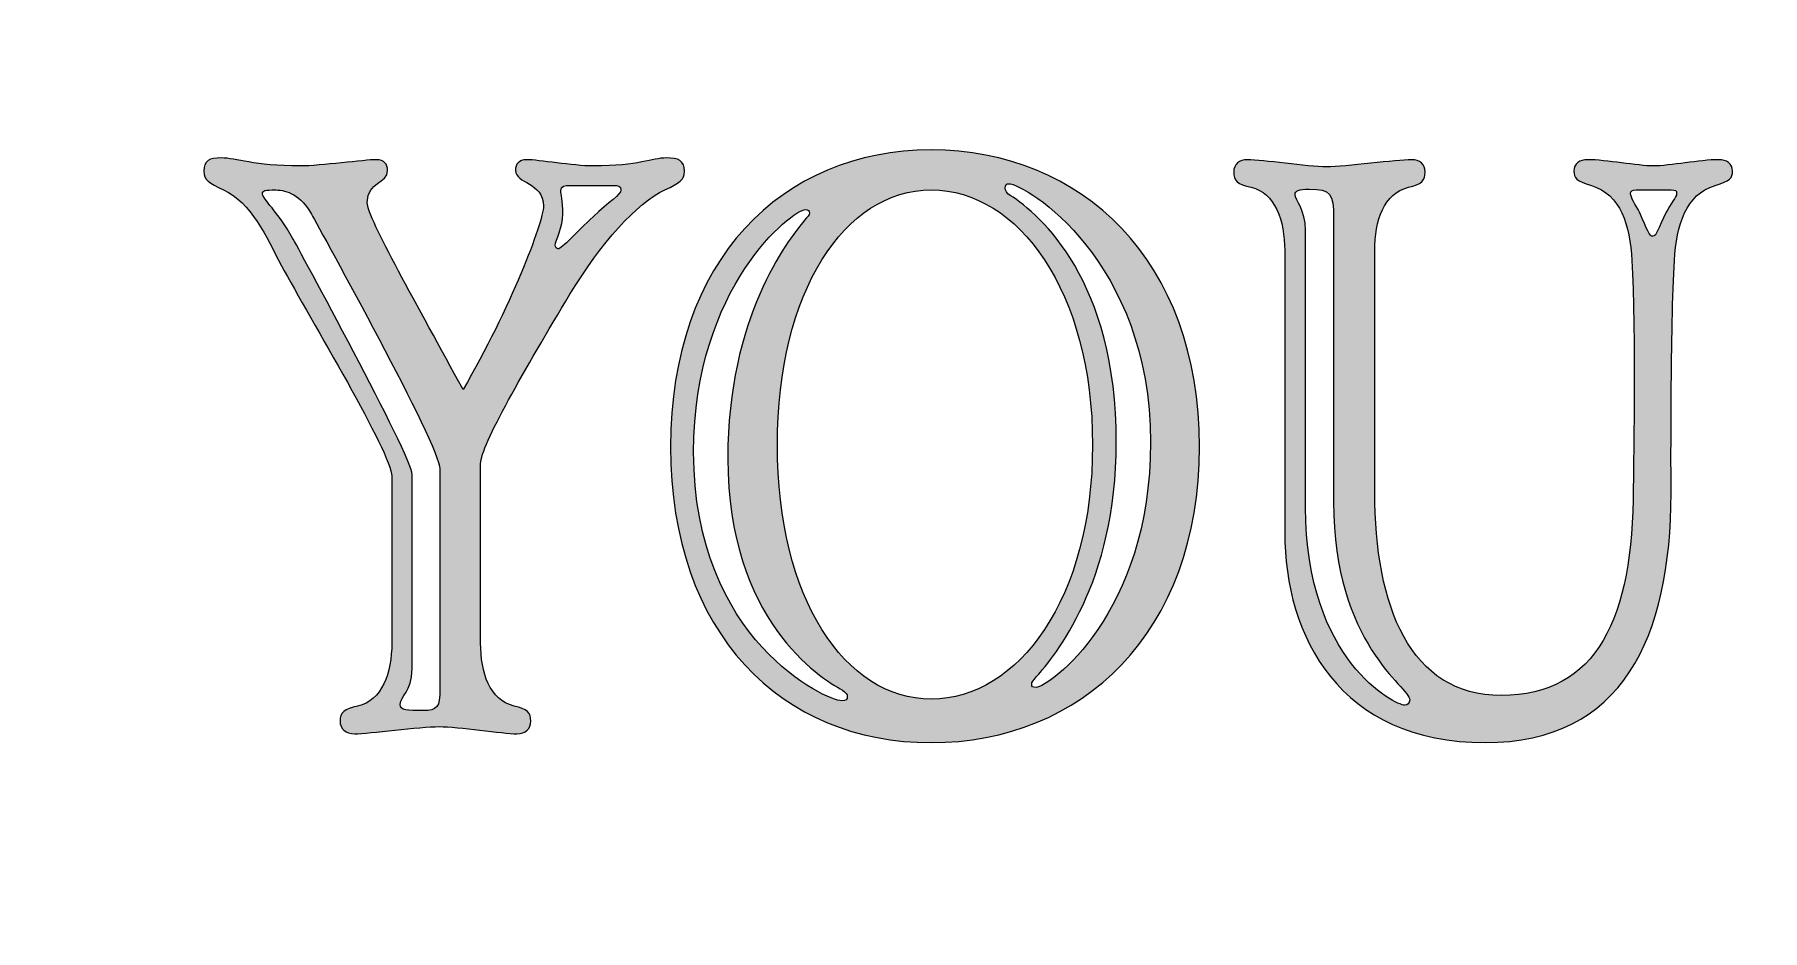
# Model space of a CAD drawing. Extents: x 68 to 882, y -1074 to 317.
# Drawn here: x 480.8 to 625.4, y -778.9 to -704 of the extents above; entities that cross this region are included whole.
import ezdxf

# ---------------------------------------------------------------- set-up
doc = ezdxf.new("R2010")
doc.units = 0
doc.header["$MEASUREMENT"] = 0
doc.layers.add('Layer 1', color=7, linetype='Continuous', lineweight=0)

# ---------------------------------------------------------------- blocks, each defined once
blk = doc.blocks.new('Block_8')
at = {"layer": 'Layer 1', "true_color": 0x000000, "transparency": 33554687}
h = blk.add_hatch(color=18, dxfattribs=at)
h.dxf.hatch_style = 2
edge = h.paths.add_edge_path()
edge.add_spline(control_points=[(574.17, -738.09), (574.17, -722.88), (563.71, -716.46), (562.31, -716.46), (562.13, -716.46), (562.01, -716.54), (562.01, -716.83), (562.01, -716.98), (562.13, -717.28), (562.42, -717.43), (564.99, -719.07), (571.31, -724.59), (571.31, -738.09), (571.31, -749.95), (566.1, -756), (564.64, -757.71), (564.35, -758.01), (564.23, -758.16), (564.23, -758.38), (564.23, -758.53), (564.29, -758.61), (564.59, -758.61), (565.64, -758.61), (574.17, -752.49), (574.17, -738.09)], knot_values=[0, 0, 0, 0, 1, 1, 1, 2, 2, 2, 3, 3, 3, 4, 4, 4, 5, 5, 5, 6, 6, 6, 7, 7, 7, 8, 8, 8, 8], degree=3, periodic=0)
edge = h.paths.add_edge_path()
edge.add_spline(control_points=[(555.82, -759.58), (563.12, -759.58), (569.32, -751.15), (569.32, -738.32), (569.32, -725.49), (563.12, -716.98), (555.82, -716.98), (548.57, -716.98), (542.95, -725.49), (542.95, -738.32), (542.95, -751.15), (548.57, -759.58), (555.82, -759.58)], knot_values=[0, 0, 0, 0, 1, 1, 1, 2, 2, 2, 3, 3, 3, 4, 4, 4, 4], degree=3, periodic=0)
edge = h.paths.add_edge_path()
edge.add_spline(control_points=[(535.94, -738.91), (535.94, -754.73), (547.1, -759.73), (548.33, -759.73), (548.68, -759.73), (548.8, -759.65), (548.8, -759.35), (548.8, -759.2), (548.68, -759.06), (548.39, -758.83), (546.52, -757.86), (538.8, -752.94), (538.8, -739.44), (538.8, -727.65), (543.77, -721.24), (545.23, -719.52), (545.47, -719.22), (545.64, -719.07), (545.64, -718.92), (545.64, -718.7), (545.53, -718.62), (545.29, -718.62), (544.24, -718.62), (535.94, -725.04), (535.94, -738.91)], knot_values=[0, 0, 0, 0, 1, 1, 1, 2, 2, 2, 3, 3, 3, 4, 4, 4, 5, 5, 5, 6, 6, 6, 7, 7, 7, 8, 8, 8, 8], degree=3, periodic=0)
edge = h.paths.add_edge_path()
edge.add_spline(control_points=[(555.82, -713.63), (568.39, -713.63), (578.27, -722.88), (578.27, -738.47), (578.27, -754.06), (568.39, -763.23), (555.82, -763.23), (543.3, -763.23), (534.01, -754.13), (534.01, -738.47), (534.01, -722.88), (543.3, -713.63), (555.82, -713.63)], knot_values=[0, 0, 0, 0, 1, 1, 1, 2, 2, 2, 3, 3, 3, 4, 4, 4, 4], degree=3, periodic=0)
h = blk.add_hatch(color=18, dxfattribs=at)
h.dxf.hatch_style = 2
edge = h.paths.add_edge_path()
edge.add_spline(control_points=[(525.59, -716.61), (525.18, -716.61), (524.83, -716.61), (524.83, -717.06), (524.83, -717.28), (525, -717.88), (525, -719), (525, -720.04), (524.36, -721.24), (524.36, -721.61), (524.36, -721.76), (524.48, -721.91), (524.59, -721.91), (524.89, -721.91), (526.17, -720.49), (527.52, -719.22), (528.86, -717.95), (529.86, -717.36), (529.86, -716.98), (529.86, -716.61), (529.56, -716.61), (529.27, -716.61), (529.27, -716.61), (525.59, -716.61), (525.59, -716.61)], knot_values=[0, 0, 0, 0, 1, 1, 1, 2, 2, 2, 3, 3, 3, 4, 4, 4, 5, 5, 5, 6, 6, 6, 7, 7, 7, 8, 8, 8, 8], degree=3, periodic=0)
edge = h.paths.add_edge_path()
edge.add_spline(control_points=[(503.96, -719), (503.08, -717.43), (501.91, -716.98), (500.98, -716.98), (500.04, -716.98), (499.86, -716.98), (499.86, -717.36), (499.86, -717.65), (501.15, -718.85), (502.38, -721.01), (502.67, -721.53), (512.38, -739.29), (512.38, -740.78), (512.38, -740.78), (512.38, -757.04), (512.38, -757.04), (512.38, -759.06), (511.38, -759.28), (511.38, -760.03), (511.38, -760.55), (511.97, -760.55), (513.31, -760.55), (514.48, -760.55), (514.71, -760.25), (514.71, -758.76), (514.71, -758.76), (514.71, -740.33), (514.71, -740.33), (514.71, -738.39), (504.72, -720.41), (503.96, -719)], knot_values=[0, 0, 0, 0, 1, 1, 1, 2, 2, 2, 3, 3, 3, 4, 4, 4, 5, 5, 5, 6, 6, 6, 7, 7, 7, 8, 8, 8, 9, 9, 9, 10, 10, 10, 10], degree=3, periodic=0)
edge = h.paths.add_edge_path()
edge.add_spline(control_points=[(518.11, -754.88), (518.11, -757.41), (518.87, -759.65), (520.91, -760.17), (522.02, -760.4), (522.31, -760.7), (522.31, -761.44), (522.31, -762.04), (521.91, -762.49), (521.15, -762.49), (519.98, -762.49), (516.23, -761.89), (514.66, -761.89), (513.02, -761.89), (508.75, -762.49), (507.58, -762.49), (506.82, -762.49), (506.35, -762.04), (506.35, -761.44), (506.35, -760.7), (506.7, -760.4), (507.82, -760.17), (509.86, -759.73), (510.68, -757.41), (510.68, -754.88), (510.68, -754.88), (510.68, -740.93), (510.68, -740.93), (510.68, -739.06), (503.84, -727.73), (501.44, -723.32), (500.16, -720.86), (498.93, -718.03), (496.59, -716.98), (495.36, -716.39), (494.95, -716.16), (494.95, -715.42), (494.95, -714.52), (495.42, -714.3), (496.41, -714.3), (497.7, -714.3), (499.1, -714.97), (503.02, -714.97), (504.72, -714.97), (508.4, -714.45), (509.39, -714.45), (510.04, -714.45), (510.33, -714.82), (510.33, -715.34), (510.33, -716.46), (508.63, -716.24), (508.63, -718.03), (508.63, -719.37), (512.9, -726.76), (516.64, -733.69), (520.56, -726.98), (523.37, -719.67), (523.37, -718.33), (523.37, -716.31), (521.03, -716.46), (521.03, -715.34), (521.03, -714.82), (521.32, -714.45), (521.96, -714.45), (522.96, -714.45), (525.82, -714.97), (527.52, -714.97), (531.44, -714.97), (532.43, -714.3), (533.66, -714.3), (534.65, -714.3), (535.18, -714.52), (535.18, -715.42), (535.18, -716.16), (534.77, -716.39), (533.54, -716.98), (531.2, -718.03), (528.16, -721.46), (525.59, -725.71), (521.85, -731.9), (518.11, -738.39), (518.11, -739.88), (518.11, -739.88), (518.11, -754.88), (518.11, -754.88)], knot_values=[0, 0, 0, 0, 1, 1, 1, 2, 2, 2, 3, 3, 3, 4, 4, 4, 5, 5, 5, 6, 6, 6, 7, 7, 7, 8, 8, 8, 9, 9, 9, 10, 10, 10, 11, 11, 11, 12, 12, 12, 13, 13, 13, 14, 14, 14, 15, 15, 15, 16, 16, 16, 17, 17, 17, 18, 18, 18, 19, 19, 19, 20, 20, 20, 21, 21, 21, 22, 22, 22, 23, 23, 23, 24, 24, 24, 25, 25, 25, 26, 26, 26, 27, 27, 27, 28, 28, 28, 28], degree=3, periodic=0)
h = blk.add_hatch(color=18, dxfattribs=at)
h.dxf.hatch_style = 2
edge = h.paths.add_edge_path()
edge.add_spline(control_points=[(615.1, -718.85), (615.74, -720.34), (615.92, -720.86), (616.21, -720.86), (616.5, -720.86), (616.68, -720.19), (617.32, -718.85), (617.67, -718.18), (618.2, -717.58), (618.2, -717.28), (618.2, -716.98), (618.08, -716.98), (617.73, -716.98), (617.73, -716.98), (614.81, -716.98), (614.81, -716.98), (614.45, -716.98), (614.34, -717.06), (614.34, -717.28), (614.34, -717.58), (614.75, -718.25), (615.1, -718.85)], knot_values=[0, 0, 0, 0, 1, 1, 1, 2, 2, 2, 3, 3, 3, 4, 4, 4, 5, 5, 5, 6, 6, 6, 7, 7, 7, 7], degree=3, periodic=0)
edge = h.paths.add_edge_path()
edge.add_spline(control_points=[(589.49, -743.09), (589.49, -743.09), (589.49, -719.3), (589.49, -719.3), (589.49, -717.28), (589.26, -716.91), (587.44, -716.91), (586.57, -716.91), (586.27, -717.06), (586.27, -717.36), (586.27, -717.88), (587.15, -718.62), (587.15, -720.34), (587.15, -720.34), (587.15, -743.54), (587.15, -743.54), (587.15, -756.37), (594.63, -760.1), (595.45, -760.1), (595.69, -760.1), (595.86, -759.95), (595.86, -759.65), (595.86, -758.61), (589.49, -755.03), (589.49, -743.09)], knot_values=[0, 0, 0, 0, 1, 1, 1, 2, 2, 2, 3, 3, 3, 4, 4, 4, 5, 5, 5, 6, 6, 6, 7, 7, 7, 8, 8, 8, 8], degree=3, periodic=0)
edge = h.paths.add_edge_path()
edge.add_spline(control_points=[(617.73, -742.35), (617.73, -754.43), (613.64, -763.23), (602.18, -763.23), (590.02, -763.23), (585.4, -754.36), (585.4, -745.63), (585.4, -745.63), (585.4, -722.06), (585.4, -722.06), (585.4, -719.52), (584.58, -717.21), (582.59, -716.76), (581.42, -716.54), (581.13, -716.16), (581.13, -715.49), (581.13, -714.82), (581.6, -714.45), (582.3, -714.45), (583.53, -714.45), (587.27, -715.04), (588.91, -715.04), (590.48, -715.04), (594.81, -714.45), (595.98, -714.45), (596.74, -714.45), (597.15, -714.82), (597.15, -715.49), (597.15, -716.16), (596.86, -716.54), (595.75, -716.76), (593.7, -717.28), (592.94, -719.52), (592.94, -722.06), (592.94, -722.06), (592.94, -742.27), (592.94, -742.27), (592.94, -751.82), (595.86, -759.28), (603.52, -759.28), (611.53, -759.28), (614.57, -752.79), (614.57, -741.9), (614.57, -741.9), (614.81, -728.4), (614.45, -722.88), (614.28, -719.89), (613.52, -717.36), (611.06, -716.61), (609.78, -716.24), (609.6, -715.94), (609.6, -715.42), (609.6, -714.75), (610.07, -714.45), (610.77, -714.45), (612.29, -714.45), (614.92, -714.97), (616.27, -714.97), (617.61, -714.97), (620.18, -714.45), (621.7, -714.45), (622.41, -714.45), (622.87, -714.75), (622.87, -715.42), (622.87, -715.94), (622.7, -716.24), (621.41, -716.61), (618.96, -717.36), (618.2, -719.89), (618.02, -722.88), (617.67, -728.4), (617.73, -740.7), (617.73, -742.35)], knot_values=[0, 0, 0, 0, 1, 1, 1, 2, 2, 2, 3, 3, 3, 4, 4, 4, 5, 5, 5, 6, 6, 6, 7, 7, 7, 8, 8, 8, 9, 9, 9, 10, 10, 10, 11, 11, 11, 12, 12, 12, 13, 13, 13, 14, 14, 14, 15, 15, 15, 16, 16, 16, 17, 17, 17, 18, 18, 18, 19, 19, 19, 20, 20, 20, 21, 21, 21, 22, 22, 22, 23, 23, 23, 24, 24, 24, 24], degree=3, periodic=0)
at = {"layer": 'Layer 1'}
for points, knots in [([(555.82, -713.63), (568.39, -713.63), (578.27, -722.88), (578.27, -738.47), (578.27, -754.06), (568.39, -763.23), (555.82, -763.23), (543.3, -763.23), (534.01, -754.13), (534.01, -738.47), (534.01, -722.88), (543.3, -713.63), (555.82, -713.63)], [0, 0, 0, 0, 1, 1, 1, 2, 2, 2, 3, 3, 3, 4, 4, 4, 4]), ([(518.11, -754.88), (518.11, -757.41), (518.87, -759.65), (520.91, -760.17), (522.02, -760.4), (522.31, -760.7), (522.31, -761.44), (522.31, -762.04), (521.91, -762.49), (521.15, -762.49), (519.98, -762.49), (516.23, -761.89), (514.66, -761.89), (513.02, -761.89), (508.75, -762.49), (507.58, -762.49), (506.82, -762.49), (506.35, -762.04), (506.35, -761.44), (506.35, -760.7), (506.7, -760.4), (507.82, -760.17), (509.86, -759.73), (510.68, -757.41), (510.68, -754.88), (510.68, -754.88), (510.68, -740.93), (510.68, -740.93), (510.68, -739.06), (503.84, -727.73), (501.44, -723.32), (500.16, -720.86), (498.93, -718.03), (496.59, -716.98), (495.36, -716.39), (494.95, -716.16), (494.95, -715.42), (494.95, -714.52), (495.42, -714.3), (496.41, -714.3), (497.7, -714.3), (499.1, -714.97), (503.02, -714.97), (504.72, -714.97), (508.4, -714.45), (509.39, -714.45), (510.04, -714.45), (510.33, -714.82), (510.33, -715.34), (510.33, -716.46), (508.63, -716.24), (508.63, -718.03), (508.63, -719.37), (512.9, -726.76), (516.64, -733.69), (520.56, -726.98), (523.37, -719.67), (523.37, -718.33), (523.37, -716.31), (521.03, -716.46), (521.03, -715.34), (521.03, -714.82), (521.32, -714.45), (521.96, -714.45), (522.96, -714.45), (525.82, -714.97), (527.52, -714.97), (531.44, -714.97), (532.43, -714.3), (533.66, -714.3), (534.65, -714.3), (535.18, -714.52), (535.18, -715.42), (535.18, -716.16), (534.77, -716.39), (533.54, -716.98), (531.2, -718.03), (528.16, -721.46), (525.59, -725.71), (521.85, -731.9), (518.11, -738.39), (518.11, -739.88), (518.11, -739.88), (518.11, -754.88), (518.11, -754.88)], [0, 0, 0, 0, 1, 1, 1, 2, 2, 2, 3, 3, 3, 4, 4, 4, 5, 5, 5, 6, 6, 6, 7, 7, 7, 8, 8, 8, 9, 9, 9, 10, 10, 10, 11, 11, 11, 12, 12, 12, 13, 13, 13, 14, 14, 14, 15, 15, 15, 16, 16, 16, 17, 17, 17, 18, 18, 18, 19, 19, 19, 20, 20, 20, 21, 21, 21, 22, 22, 22, 23, 23, 23, 24, 24, 24, 25, 25, 25, 26, 26, 26, 27, 27, 27, 28, 28, 28, 28]), ([(617.73, -742.35), (617.73, -754.43), (613.64, -763.23), (602.18, -763.23), (590.02, -763.23), (585.4, -754.36), (585.4, -745.63), (585.4, -745.63), (585.4, -722.06), (585.4, -722.06), (585.4, -719.52), (584.58, -717.21), (582.59, -716.76), (581.42, -716.54), (581.13, -716.16), (581.13, -715.49), (581.13, -714.82), (581.6, -714.45), (582.3, -714.45), (583.53, -714.45), (587.27, -715.04), (588.91, -715.04), (590.48, -715.04), (594.81, -714.45), (595.98, -714.45), (596.74, -714.45), (597.15, -714.82), (597.15, -715.49), (597.15, -716.16), (596.86, -716.54), (595.75, -716.76), (593.7, -717.28), (592.94, -719.52), (592.94, -722.06), (592.94, -722.06), (592.94, -742.27), (592.94, -742.27), (592.94, -751.82), (595.86, -759.28), (603.52, -759.28), (611.53, -759.28), (614.57, -752.79), (614.57, -741.9), (614.57, -741.9), (614.81, -728.4), (614.45, -722.88), (614.28, -719.89), (613.52, -717.36), (611.06, -716.61), (609.78, -716.24), (609.6, -715.94), (609.6, -715.42), (609.6, -714.75), (610.07, -714.45), (610.77, -714.45), (612.29, -714.45), (614.92, -714.97), (616.27, -714.97), (617.61, -714.97), (620.18, -714.45), (621.7, -714.45), (622.41, -714.45), (622.87, -714.75), (622.87, -715.42), (622.87, -715.94), (622.7, -716.24), (621.41, -716.61), (618.96, -717.36), (618.2, -719.89), (618.02, -722.88), (617.67, -728.4), (617.73, -740.7), (617.73, -742.35)], [0, 0, 0, 0, 1, 1, 1, 2, 2, 2, 3, 3, 3, 4, 4, 4, 5, 5, 5, 6, 6, 6, 7, 7, 7, 8, 8, 8, 9, 9, 9, 10, 10, 10, 11, 11, 11, 12, 12, 12, 13, 13, 13, 14, 14, 14, 15, 15, 15, 16, 16, 16, 17, 17, 17, 18, 18, 18, 19, 19, 19, 20, 20, 20, 21, 21, 21, 22, 22, 22, 23, 23, 23, 24, 24, 24, 24]), ([(503.96, -719), (503.08, -717.43), (501.91, -716.98), (500.98, -716.98), (500.04, -716.98), (499.86, -716.98), (499.86, -717.36), (499.86, -717.65), (501.15, -718.85), (502.38, -721.01), (502.67, -721.53), (512.38, -739.29), (512.38, -740.78), (512.38, -740.78), (512.38, -757.04), (512.38, -757.04), (512.38, -759.06), (511.38, -759.28), (511.38, -760.03), (511.38, -760.55), (511.97, -760.55), (513.31, -760.55), (514.48, -760.55), (514.71, -760.25), (514.71, -758.76), (514.71, -758.76), (514.71, -740.33), (514.71, -740.33), (514.71, -738.39), (504.72, -720.41), (503.96, -719)], [0, 0, 0, 0, 1, 1, 1, 2, 2, 2, 3, 3, 3, 4, 4, 4, 5, 5, 5, 6, 6, 6, 7, 7, 7, 8, 8, 8, 9, 9, 9, 10, 10, 10, 10]), ([(525.59, -716.61), (525.18, -716.61), (524.83, -716.61), (524.83, -717.06), (524.83, -717.28), (525, -717.88), (525, -719), (525, -720.04), (524.36, -721.24), (524.36, -721.61), (524.36, -721.76), (524.48, -721.91), (524.59, -721.91), (524.89, -721.91), (526.17, -720.49), (527.52, -719.22), (528.86, -717.95), (529.86, -717.36), (529.86, -716.98), (529.86, -716.61), (529.56, -716.61), (529.27, -716.61), (529.27, -716.61), (525.59, -716.61), (525.59, -716.61)], [0, 0, 0, 0, 1, 1, 1, 2, 2, 2, 3, 3, 3, 4, 4, 4, 5, 5, 5, 6, 6, 6, 7, 7, 7, 8, 8, 8, 8]), ([(555.82, -759.58), (563.12, -759.58), (569.32, -751.15), (569.32, -738.32), (569.32, -725.49), (563.12, -716.98), (555.82, -716.98), (548.57, -716.98), (542.95, -725.49), (542.95, -738.32), (542.95, -751.15), (548.57, -759.58), (555.82, -759.58)], [0, 0, 0, 0, 1, 1, 1, 2, 2, 2, 3, 3, 3, 4, 4, 4, 4]), ([(574.17, -738.09), (574.17, -722.88), (563.71, -716.46), (562.31, -716.46), (562.13, -716.46), (562.01, -716.54), (562.01, -716.83), (562.01, -716.98), (562.13, -717.28), (562.42, -717.43), (564.99, -719.07), (571.31, -724.59), (571.31, -738.09), (571.31, -749.95), (566.1, -756), (564.64, -757.71), (564.35, -758.01), (564.23, -758.16), (564.23, -758.38), (564.23, -758.53), (564.29, -758.61), (564.59, -758.61), (565.64, -758.61), (574.17, -752.49), (574.17, -738.09)], [0, 0, 0, 0, 1, 1, 1, 2, 2, 2, 3, 3, 3, 4, 4, 4, 5, 5, 5, 6, 6, 6, 7, 7, 7, 8, 8, 8, 8]), ([(589.49, -743.09), (589.49, -743.09), (589.49, -719.3), (589.49, -719.3), (589.49, -717.28), (589.26, -716.91), (587.44, -716.91), (586.57, -716.91), (586.27, -717.06), (586.27, -717.36), (586.27, -717.88), (587.15, -718.62), (587.15, -720.34), (587.15, -720.34), (587.15, -743.54), (587.15, -743.54), (587.15, -756.37), (594.63, -760.1), (595.45, -760.1), (595.69, -760.1), (595.86, -759.95), (595.86, -759.65), (595.86, -758.61), (589.49, -755.03), (589.49, -743.09)], [0, 0, 0, 0, 1, 1, 1, 2, 2, 2, 3, 3, 3, 4, 4, 4, 5, 5, 5, 6, 6, 6, 7, 7, 7, 8, 8, 8, 8]), ([(615.1, -718.85), (615.74, -720.34), (615.92, -720.86), (616.21, -720.86), (616.5, -720.86), (616.68, -720.19), (617.32, -718.85), (617.67, -718.18), (618.2, -717.58), (618.2, -717.28), (618.2, -716.98), (618.08, -716.98), (617.73, -716.98), (617.73, -716.98), (614.81, -716.98), (614.81, -716.98), (614.45, -716.98), (614.34, -717.06), (614.34, -717.28), (614.34, -717.58), (614.75, -718.25), (615.1, -718.85)], [0, 0, 0, 0, 1, 1, 1, 2, 2, 2, 3, 3, 3, 4, 4, 4, 5, 5, 5, 6, 6, 6, 7, 7, 7, 7]), ([(535.94, -738.91), (535.94, -754.73), (547.1, -759.73), (548.33, -759.73), (548.68, -759.73), (548.8, -759.65), (548.8, -759.35), (548.8, -759.2), (548.68, -759.06), (548.39, -758.83), (546.52, -757.86), (538.8, -752.94), (538.8, -739.44), (538.8, -727.65), (543.77, -721.24), (545.23, -719.52), (545.47, -719.22), (545.64, -719.07), (545.64, -718.92), (545.64, -718.7), (545.53, -718.62), (545.29, -718.62), (544.24, -718.62), (535.94, -725.04), (535.94, -738.91)], [0, 0, 0, 0, 1, 1, 1, 2, 2, 2, 3, 3, 3, 4, 4, 4, 5, 5, 5, 6, 6, 6, 7, 7, 7, 8, 8, 8, 8])]:
    blk.add_open_spline(points, degree=3, knots=knots, dxfattribs=at)
blk = doc.blocks.new('Block_0')
at = {"layer": 'Layer 1', "color": 1, "lineweight": 35, "true_color": 0xff0000}
blk.add_open_spline([(675.92, 317.38), (675.92, 317.38), (269.82, 317.38), (269.82, 317.38), (269.82, 317.38), (68.48, 31.58), (68.48, 31.58), (68.48, 31.58), (68.48, -1074.32), (68.48, -1074.32), (68.48, -1074.32), (881.67, -1074.32), (881.67, -1074.32), (881.67, -1074.32), (881.67, 31.33), (881.67, 31.33), (881.67, 31.33), (675.92, 317.38), (675.92, 317.38)], degree=3, knots=[0, 0, 0, 0, 1, 1, 1, 2, 2, 2, 3, 3, 3, 4, 4, 4, 5, 5, 5, 6, 6, 6, 6], dxfattribs=at)
at = {"layer": 'Layer 1'}
blk.add_blockref('Block_8', (0, 0), dxfattribs=at)

msp = doc.modelspace()

# ---------------------------------------------------------------- block references
at = {"layer": 'Layer 1'}
msp.add_blockref('Block_0', (0, 0), dxfattribs=at)

doc.saveas('drawing.dxf')
